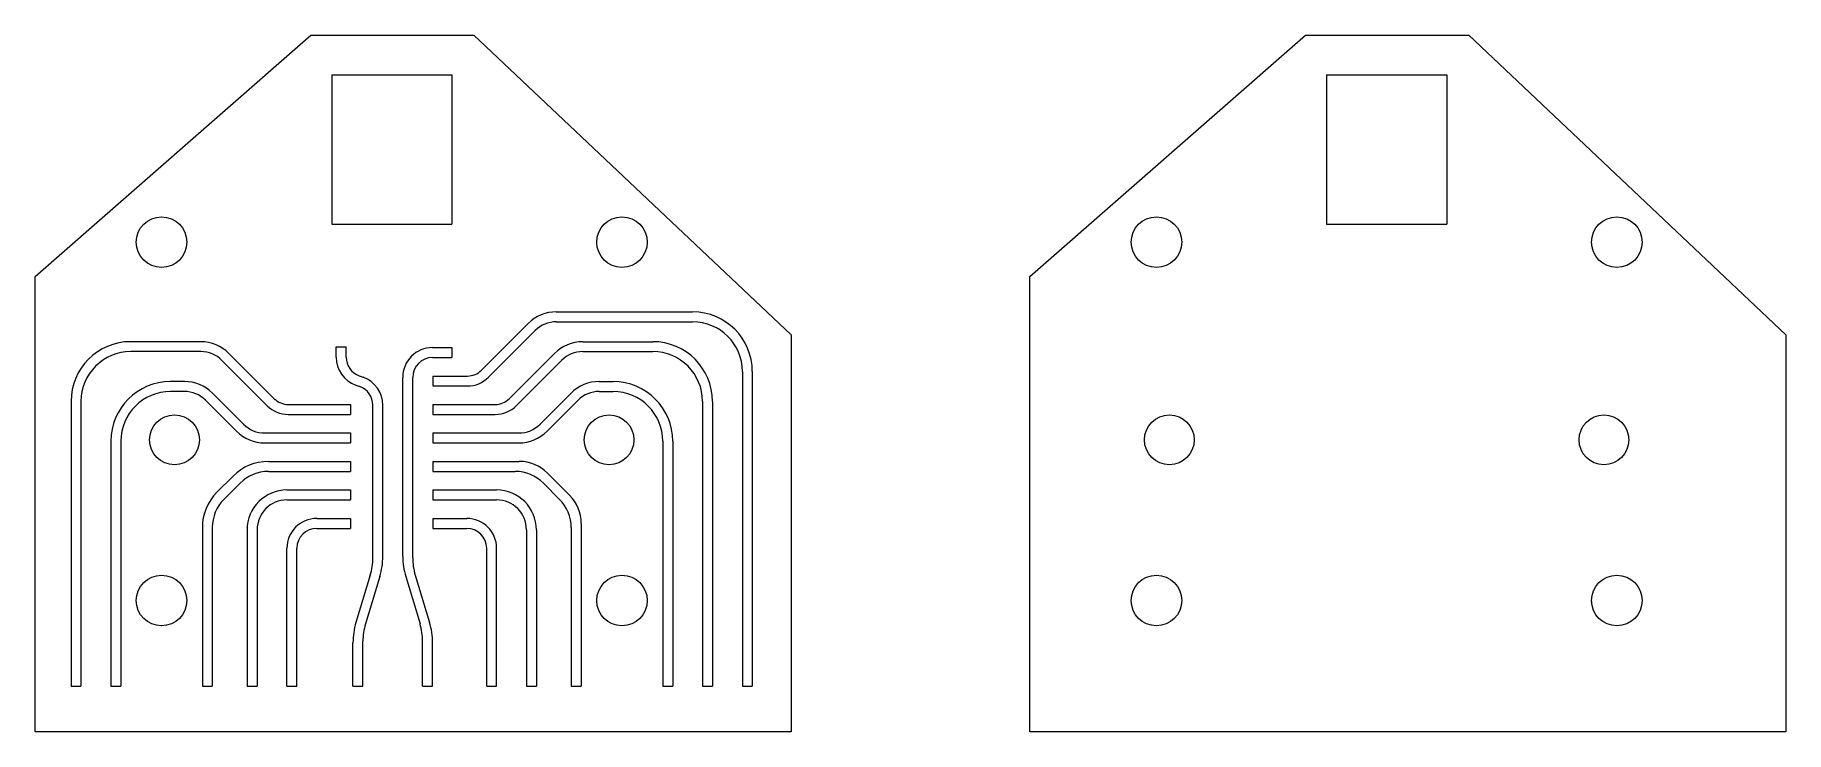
# Model space of a CAD drawing. Header units: millimetres. Extents: x -20 to 68, y -10 to 25.
import ezdxf

# ---------------------------------------------------------------- set-up
doc = ezdxf.new("R2010")
doc.units = ezdxf.units.MM
doc.layers.add('outline', color=7, linetype='CONTINUOUS', lineweight=0)

msp = doc.modelspace()

# ---------------------------------------------------------------- linework, layer by layer
at = {"layer": 'outline'}
for p, q in [((-20, 12.875), (-6.143, 25)), ((-6.143, 25), (2.059, 25)), ((18, 9.944), (2.059, 25)), ((30, 12.875), (43.857, 25)), ((43.857, 25), (52.059, 25)), ((68, 9.944), (52.059, 25)), ((-5.09, 23), (-5.09, 15.5)), ((-5.09, 23), (0.95, 23)), ((0.95, 23), (0.95, 15.5)), ((44.91, 23), (44.91, 15.5)), ((44.91, 23), (50.95, 23)), ((50.95, 23), (50.95, 15.5)), ((-5.09, 15.5), (0.95, 15.5)), ((44.91, 15.5), (50.95, 15.5)), ((-20, -10), (-20, 12.875)), ((30, -10), (30, 12.875)), ((6.198, 11.1), (13.05, 11.1)), ((6.198, 10.6), (13.05, 10.6)), ((2.437, 8.168), (4.784, 10.514)), ((2.791, 7.814), (5.137, 10.161)), ((18, 9.944), (18, -10)), ((68, 9.944), (68, -10)), ((-11.666, 9.6), (-15.19, 9.6)), ((-11.666, 9.1), (-15.19, 9.1)), ((-7.976, 6.738), (-10.252, 9.014)), ((-4.865, 9.34), (-4.365, 9.34)), ((-4.865, 8.828), (-4.865, 9.34)), ((-4.365, 8.828), (-4.365, 9.34)), ((-0.02, 9.305), (0.95, 9.305)), ((-0.02, 8.805), (0.95, 8.805)), ((0.95, 9.305), (0.95, 8.805)), ((3.836, 6.738), (6.112, 9.014)), ((7.526, 9.6), (11.05, 9.6)), ((7.526, 9.1), (11.05, 9.1)), ((-8.329, 6.384), (-10.606, 8.661)), ((4.189, 6.384), (6.466, 8.661)), ((15.55, 8.1), (15.55, -7.7)), ((16.05, 8.1), (16.05, -7.7)), ((-12.495, 7.6), (-13.19, 7.6)), ((-12.495, 7.1), (-13.19, 7.1)), ((-3.878, 7.418), (-3.678, 7.346)), ((-3.707, 7.888), (-3.507, 7.816)), ((-1.52, -1.181), (-1.52, 7.805)), ((-1.02, -1.255), (-1.02, 7.805)), ((0, 7.875), (0, 7.375)), ((0, 7.875), (1.73, 7.875)), ((0, 7.375), (1.73, 7.375)), ((8.355, 7.6), (9.05, 7.6)), ((8.355, 7.1), (9.05, 7.1)), ((-18.19, 6.6), (-18.19, -7.7)), ((-17.69, 6.6), (-17.69, -7.7)), ((-9.874, 5.101), (-11.434, 6.661)), ((-9.521, 5.454), (-11.081, 7.014)), ((-7.269, 6.445), (-4.14, 6.445)), ((-4.14, 6.445), (-4.14, 5.945)), ((-3.02, -1.255), (-3.02, 6.406)), ((-2.52, -1.181), (-2.52, 6.406)), ((0, 6.445), (0, 5.945)), ((0, 6.445), (3.129, 6.445)), ((5.381, 5.454), (6.941, 7.014)), ((5.734, 5.101), (7.294, 6.661)), ((13.55, 6.6), (13.55, -7.7)), ((14.05, 6.6), (14.05, -7.7)), ((-7.269, 5.945), (-4.14, 5.945)), ((0, 5.945), (3.129, 5.945)), ((-16.19, 4.6), (-16.19, -7.7)), ((-15.69, 4.6), (-15.69, -7.7)), ((-8.46, 5.015), (-4.14, 5.015)), ((-8.46, 4.515), (-4.14, 4.515)), ((-4.14, 5.015), (-4.14, 4.515)), ((0, 5.015), (0, 4.515)), ((0, 5.015), (4.32, 5.015)), ((0, 4.515), (4.32, 4.515)), ((11.55, 4.6), (11.55, -7.7)), ((12.05, 4.6), (12.05, -7.7)), ((-8.273, 3.585), (-4.14, 3.585)), ((-4.14, 3.585), (-4.14, 3.085)), ((0, 3.585), (0, 3.085)), ((0, 3.585), (4.34, 3.585)), ((-10.041, 2.853), (-10.858, 2.036)), ((-8.273, 3.085), (-4.14, 3.085)), ((0, 3.085), (4.133, 3.085)), ((5.754, 2.999), (6.864, 1.889)), ((-9.687, 2.499), (-10.504, 1.682)), ((-7.34, 2.155), (-4.14, 2.155)), ((-4.14, 2.155), (-4.14, 1.655)), ((0, 2.155), (0, 1.655)), ((0, 2.155), (3.2, 2.155)), ((5.547, 2.499), (6.364, 1.682)), ((-7.34, 1.655), (-4.14, 1.655)), ((0, 1.655), (3.2, 1.655)), ((-11.59, 0.268), (-11.59, -7.7)), ((-11.09, 0.268), (-11.09, -7.7)), ((-9.34, 0.155), (-9.34, -7.7)), ((-8.84, 0.155), (-8.84, -7.7)), ((-5.84, 0.725), (-4.14, 0.725)), ((-5.84, 0.225), (-4.14, 0.225)), ((-4.14, 0.725), (-4.14, 0.225)), ((0, 0.725), (0, 0.225)), ((0, 0.725), (1.7, 0.725)), ((0, 0.225), (1.7, 0.225)), ((4.7, 0.155), (4.7, -7.7)), ((5.2, 0.155), (5.2, -7.7)), ((6.95, 0.268), (6.95, -7.7)), ((7.45, 0.475), (7.45, -7.7)), ((-7.34, -7.7), (-7.34, -0.775)), ((-6.84, -7.7), (-6.84, -0.775)), ((2.7, -7.7), (2.7, -0.775)), ((3.2, -7.7), (3.2, -0.775)), ((-3.149, -2.125), (-3.87, -4.504)), ((-2.67, -2.196), (-3.391, -4.575)), ((-1.37, -2.196), (-0.649, -4.575)), ((-0.891, -2.125), (-0.17, -4.504)), ((-4.02, -7.7), (-4.02, -5.519)), ((-3.52, -7.7), (-3.52, -5.445)), ((-0.52, -7.7), (-0.52, -5.445)), ((-0.02, -7.7), (-0.02, -5.519)), ((-18.19, -7.7), (-17.69, -7.7)), ((-16.19, -7.7), (-15.69, -7.7)), ((-11.59, -7.7), (-11.09, -7.7)), ((-9.34, -7.7), (-8.84, -7.7)), ((-7.34, -7.7), (-6.84, -7.7)), ((-4.02, -7.7), (-3.52, -7.7)), ((-0.52, -7.7), (-0.02, -7.7)), ((2.7, -7.7), (3.2, -7.7)), ((4.7, -7.7), (5.2, -7.7)), ((6.95, -7.7), (7.45, -7.7)), ((11.55, -7.7), (12.05, -7.7)), ((13.55, -7.7), (14.05, -7.7)), ((15.55, -7.7), (16.05, -7.7)), ((18, -10), (-20, -10)), ((68, -10), (30, -10))]:
    msp.add_line(p, q, dxfattribs=at)
for centre, radius in [((-13.64, 14.6), 1.27), ((9.5, 14.6), 1.27), ((36.36, 14.6), 1.27), ((59.5, 14.6), 1.27), ((-12.99, 4.673), 1.25), ((8.85, 4.673), 1.25), ((37.01, 4.673), 1.25), ((58.85, 4.673), 1.25), ((-13.64, -3.4), 1.27), ((9.5, -3.4), 1.27), ((36.36, -3.4), 1.27), ((59.5, -3.4), 1.27)]:
    msp.add_circle(centre, radius, dxfattribs=at)
for centre, radius, start, end in [((6.198, 9.1), 2, 90, 135), ((6.198, 9.1), 1.5, 90, 135), ((13.05, 8.1), 3, 0, 90), ((13.05, 8.1), 2.5, 0, 90), ((-15.19, 6.6), 3, 90, 180), ((-15.19, 6.6), 2.5, 90, 180), ((-11.666, 7.6), 2, 45, 90), ((-11.666, 7.6), 1.5, 45, 90), ((-3.365, 8.828), 1.5, 180, 250), ((-3.365, 8.828), 1, 180, 250), ((-0.02, 7.805), 1.5, 90, 180), ((-0.02, 7.805), 1, 90, 180), ((7.526, 7.6), 2, 90, 135), ((7.526, 7.6), 1.5, 90, 135), ((11.05, 6.6), 3, 0, 90), ((11.05, 6.6), 2.5, 0, 90), ((1.73, 8.875), 1, 270, 315), ((-13.19, 4.6), 3, 90, 180), ((-13.19, 4.6), 2.5, 90, 180), ((-12.495, 5.6), 2, 45, 90), ((-12.495, 5.6), 1.5, 45, 90), ((-4.02, 6.406), 1, 360, 70), ((-4.02, 6.406), 1.5, 360, 70), ((1.73, 8.875), 1.5, 270, 315), ((8.355, 5.6), 2, 90, 135), ((8.355, 5.6), 1.5, 90, 135), ((9.05, 4.6), 3, 0, 90), ((9.05, 4.6), 2.5, 0, 90), ((-7.269, 7.445), 1.5, 225, 270), ((-7.269, 7.445), 1, 225, 270), ((3.129, 7.445), 1, 270, 315), ((3.129, 7.445), 1.5, 270, 315), ((-8.46, 6.515), 1.5, 225, 270), ((4.32, 6.515), 1.5, 270, 315), ((-8.46, 6.515), 2, 225, 270), ((4.32, 6.515), 2, 270, 315), ((-8.273, 1.085), 2.5, 90, 135), ((4.34, 1.585), 2, 45, 90), ((-8.273, 1.085), 2, 90, 135), ((4.133, 1.085), 2, 45, 90), ((-9.09, 0.268), 2.5, 135, 180), ((-7.34, 0.155), 2, 90, 180), ((3.2, 0.155), 2, 0, 90), ((5.45, 0.475), 2, 0, 45), ((-9.09, 0.268), 2, 135, 180), ((-7.34, 0.155), 1.5, 90, 180), ((3.2, 0.155), 1.5, 0, 90), ((4.95, 0.268), 2, 0, 45), ((-5.84, -0.775), 1.5, 90, 180), ((-5.84, -0.775), 1, 90, 180), ((1.7, -0.775), 1.5, 0, 90), ((1.7, -0.775), 1, 360, 90), ((-6.02, -1.255), 3, 343.1416, 0), ((-6.02, -1.181), 3.5, 343.1416, 0), ((1.98, -1.181), 3.5, 180, 196.8584), ((1.98, -1.255), 3, 180, 196.8584), ((-0.52, -5.519), 3.5, 163.1416, 180), ((-0.52, -5.445), 3, 163.1416, 180), ((-3.52, -5.445), 3, 0, 16.8584), ((-3.52, -5.519), 3.5, 0, 16.8584)]:
    msp.add_arc(centre, radius, start, end, dxfattribs=at)

doc.saveas('drawing.dxf')
